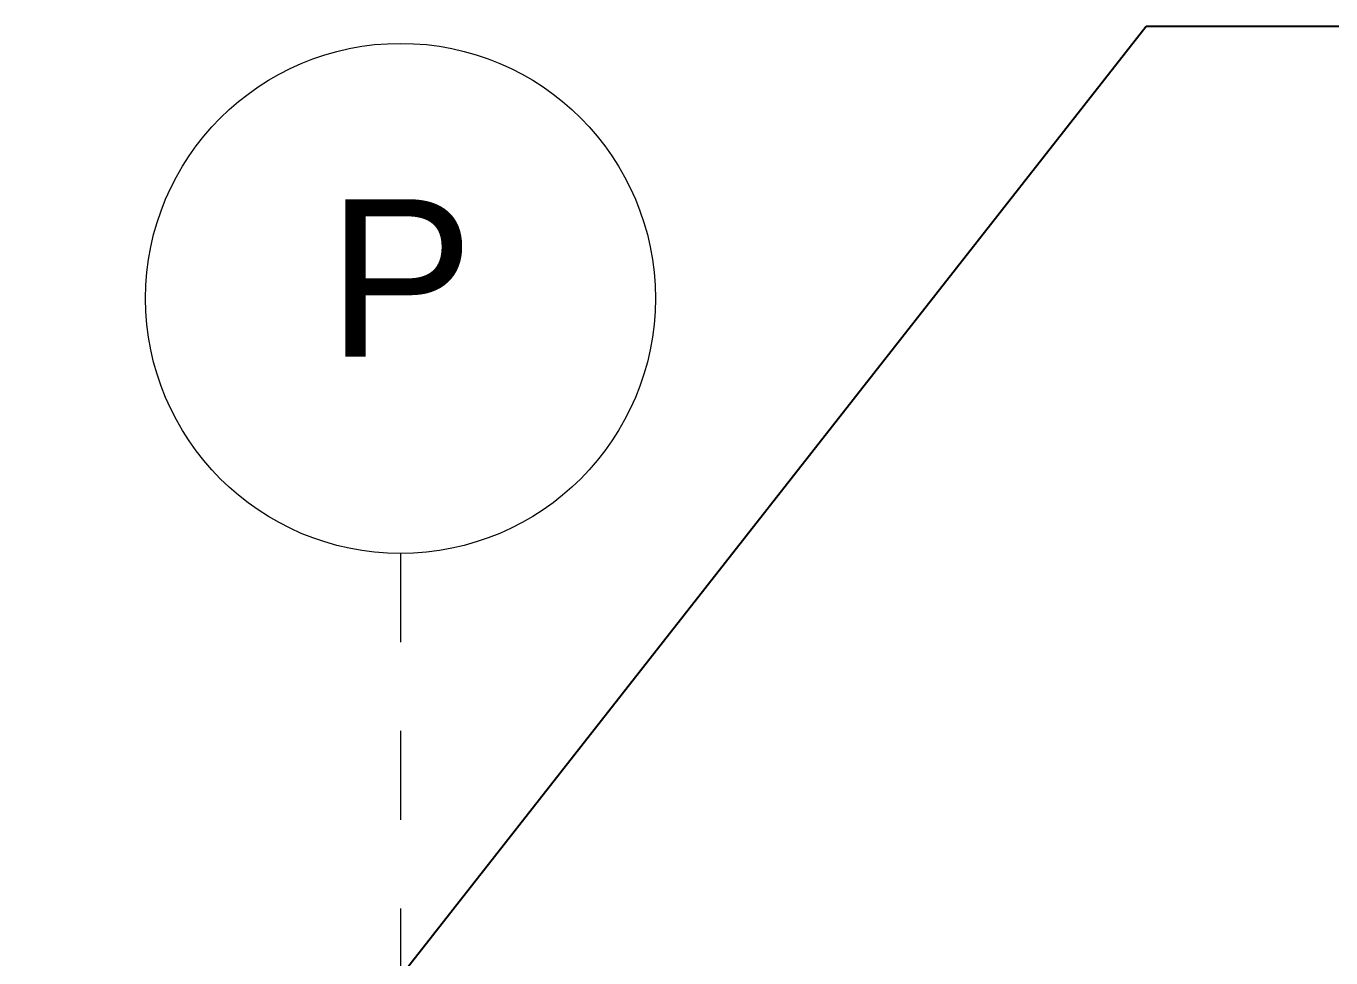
# Model space of a CAD drawing. Header units: millimetres. Extents: x -54677 to 188015, y -4000 to 32873.
# Drawn here: x -20093 to -19263, y 19960 to 20553 of the extents above; entities that cross this region are included whole.
import ezdxf

# ---------------------------------------------------------------- set-up
doc = ezdxf.new("R2010")
doc.units = ezdxf.units.MM
doc.header["$MEASUREMENT"] = 0
doc.linetypes.add('Dashed', pattern=[112.888889, 56.444445, -56.444445])
doc.layers.add('0_Pen_No__6', color=7, linetype='Continuous', lineweight=35)
doc.layers.add('0_Pen_No__85', color=8, linetype='Continuous', lineweight=20)
doc.layers.add('A-20-M_Ceiling_Pen_No__241', color=7, linetype='Continuous', lineweight=13, true_color=0xc30c20)
doc.layers.add('A-20-M_Floor_Slab_Pen_No__241', color=7, linetype='Continuous', lineweight=13, true_color=0xc30c20)
doc.styles.add('GENERATED_STYLE_2', font='')
doc.styles.get('GENERATED_STYLE_2').set_extended_font_data('Swis721 BT')
doc.dimstyles.new('GENERATED_STYLE__4', dxfattribs={"dimtxt": 0.18, "dimasz": 72.96, "dimexe": 0.18, "dimexo": 0.0625, "dimgap": 0.09, "dimtad": 0, "dimtih": 1, "dimtoh": 1, "dimdec": 4, "dimzin": 0, "dimdsep": 46, "dimcen": 0.09, "dimadec": 0, "dimazin": 0, "dimtfac": 1, "dimtdec": 4, "dimtmove": 0, "dimatfit": 3, "dimldrblk": 'ARROWHEAD_5', "dimfxl": 1, "dimtolj": 1, "dimtzin": 0, "dimarcsym": 0})

# ---------------------------------------------------------------- blocks, each defined once
blk = doc.blocks.new('ARROWHEAD_5')
at = {"color": 0, "linetype": 'Continuous', "lineweight": 0}
blk.add_line((0, 0), (-1, 0), dxfattribs=at)
blk.add_solid([(-1, 0.2679), (0, 0), (-1, -0.2679), (-1, 0.2679)], dxfattribs=at)

msp = doc.modelspace()

# ---------------------------------------------------------------- linework, layer by layer
at = {"layer": 'A-20-M_Ceiling_Pen_No__241', "linetype": 'Dashed'}
msp.add_line((-19854.76, 20217.31), (-19854.76, -4000), dxfattribs=at)
at = {"layer": 'A-20-M_Floor_Slab_Pen_No__241', "linetype": 'Continuous'}
msp.add_circle((-19854.76, 20379.46), 162.15, dxfattribs=at)

# ---------------------------------------------------------------- texts
at = {"layer": '0_Pen_No__6', "linetype": 'Continuous', "insert": (-19854.76, 20442.49), "char_height": 100, "attachment_point": 2, "style": 'GENERATED_STYLE_2'}
msp.add_mtext('\\A1;{\\fSwis721 BT|b0|i0|c0|p34;P}', dxfattribs=at)

# ---------------------------------------------------------------- leaders
at = {"layer": '0_Pen_No__85', "linetype": 'Continuous', "annotation_type": 0, "has_hookline": 1, "hookline_direction": 0, "text_width": 942.86}
msp.add_leader([(-20092.95, 19645.32), (-19380.33, 20552.56), (-19244.27, 20552.56)], dimstyle='GENERATED_STYLE__4', dxfattribs=at)

doc.saveas('drawing.dxf')
